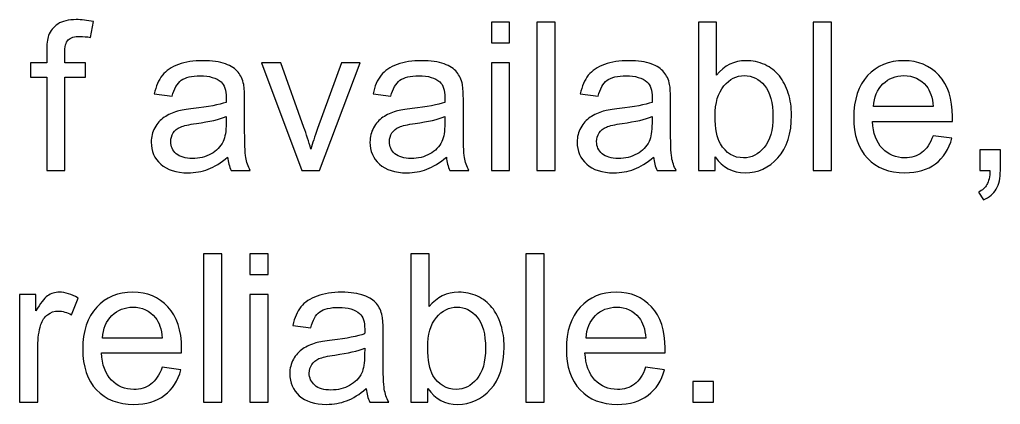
# Model space of a CAD drawing. Header units: millimetres. Extents: x 198 to 2265, y -986 to 144.
# Drawn here: x 1621.5 to 1741.8, y -945.3 to -898.1 of the extents above; entities that cross this region are included whole.
import ezdxf

# ---------------------------------------------------------------- set-up
doc = ezdxf.new("R2010")
doc.units = ezdxf.units.MM
doc.header["$MEASUREMENT"] = 0
doc.layers.add('Layer 1', color=7, linetype='Continuous')

msp = doc.modelspace()

# ---------------------------------------------------------------- linework, layer by layer
at = {"layer": 'Layer 1', "color": 250}
for points, knots in [([(1624.7833, -916.6344), (1624.7833, -916.6344), (1624.7833, -905.179), (1624.7833, -905.179), (1624.7833, -905.179), (1622.8021, -905.179), (1622.8021, -905.179), (1622.8021, -905.179), (1622.8021, -903.4518), (1622.8021, -903.4518), (1622.8021, -903.4518), (1624.7833, -903.4518), (1624.7833, -903.4518), (1624.7833, -903.4518), (1624.7833, -902.0548), (1624.7833, -902.0548), (1624.7833, -901.17), (1624.8595, -900.5139), (1625.0161, -900.0863), (1625.232, -899.5106), (1625.6046, -899.0407), (1626.1464, -898.6808), (1626.6841, -898.321), (1627.4418, -898.1432), (1628.4155, -898.1432), (1629.0463, -898.1432), (1629.7405, -898.2194), (1630.5025, -898.3676), (1630.5025, -898.3676), (1630.1681, -900.3234), (1630.1681, -900.3234), (1629.7024, -900.2429), (1629.2664, -900.2006), (1628.8515, -900.2006), (1628.1742, -900.2006), (1627.6958, -900.3445), (1627.4122, -900.6324), (1627.1328, -900.9203), (1626.9931, -901.4579), (1626.9931, -902.2453), (1626.9931, -902.2453), (1626.9931, -903.4518), (1626.9931, -903.4518), (1626.9931, -903.4518), (1629.5585, -903.4518), (1629.5585, -903.4518), (1629.5585, -903.4518), (1629.5585, -905.179), (1629.5585, -905.179), (1629.5585, -905.179), (1627.0185, -905.179), (1627.0185, -905.179), (1627.0185, -905.179), (1627.0185, -916.6344), (1627.0185, -916.6344), (1627.0185, -916.6344), (1624.7833, -916.6344), (1624.7833, -916.6344)], [0, 0, 0, 0, 0.05263158, 0.05263158, 0.05263158, 0.10526316, 0.10526316, 0.10526316, 0.15789474, 0.15789474, 0.15789474, 0.21052632, 0.21052632, 0.21052632, 0.26315789, 0.26315789, 0.26315789, 0.31578947, 0.31578947, 0.31578947, 0.36842105, 0.36842105, 0.36842105, 0.42105263, 0.42105263, 0.42105263, 0.47368421, 0.47368421, 0.47368421, 0.52631579, 0.52631579, 0.52631579, 0.57894737, 0.57894737, 0.57894737, 0.63157895, 0.63157895, 0.63157895, 0.68421053, 0.68421053, 0.68421053, 0.73684211, 0.73684211, 0.73684211, 0.78947368, 0.78947368, 0.78947368, 0.84210526, 0.84210526, 0.84210526, 0.89473684, 0.89473684, 0.89473684, 0.94736842, 0.94736842, 0.94736842, 1, 1, 1, 1]), ([(1679.3171, -900.988), (1679.3171, -900.988), (1679.3171, -898.448), (1679.3171, -898.448), (1679.3171, -898.448), (1681.5523, -898.448), (1681.5523, -898.448), (1681.5523, -898.448), (1681.5523, -900.988), (1681.5523, -900.988), (1681.5523, -900.988), (1679.3171, -900.988), (1679.3171, -900.988)], [0, 0, 0, 0, 0.25, 0.25, 0.25, 0.5, 0.5, 0.5, 0.75, 0.75, 0.75, 1, 1, 1, 1]), ([(1684.9093, -916.6344), (1684.9093, -916.6344), (1684.9093, -898.448), (1684.9093, -898.448), (1684.9093, -898.448), (1687.1445, -898.448), (1687.1445, -898.448), (1687.1445, -898.448), (1687.1445, -916.6344), (1687.1445, -916.6344), (1687.1445, -916.6344), (1684.9093, -916.6344), (1684.9093, -916.6344)], [0, 0, 0, 0, 0.25, 0.25, 0.25, 0.5, 0.5, 0.5, 0.75, 0.75, 0.75, 1, 1, 1, 1]), ([(1706.7871, -916.6344), (1706.7871, -916.6344), (1704.7043, -916.6344), (1704.7043, -916.6344), (1704.7043, -916.6344), (1704.7043, -898.448), (1704.7043, -898.448), (1704.7043, -898.448), (1706.9395, -898.448), (1706.9395, -898.448), (1706.9395, -898.448), (1706.9395, -904.9377), (1706.9395, -904.9377), (1707.8835, -903.7608), (1709.0858, -903.1724), (1710.5505, -903.1724), (1711.3591, -903.1724), (1712.1296, -903.3333), (1712.8535, -903.6592), (1713.5774, -903.9852), (1714.17, -904.4466), (1714.6399, -905.0351), (1715.1056, -905.6277), (1715.4739, -906.3389), (1715.7364, -907.1729), (1716.0031, -908.0026), (1716.1343, -908.8959), (1716.1343, -909.8441), (1716.1343, -912.0963), (1715.5755, -913.8404), (1714.4621, -915.0681), (1713.3445, -916.3), (1712.0068, -916.9138), (1710.4447, -916.9138), (1708.8911, -916.9138), (1707.6719, -916.2661), (1706.7871, -914.9749), (1706.7871, -914.9749), (1706.7871, -916.6344), (1706.7871, -916.6344)], [0, 0, 0, 0, 0.07692308, 0.07692308, 0.07692308, 0.15384615, 0.15384615, 0.15384615, 0.23076923, 0.23076923, 0.23076923, 0.30769231, 0.30769231, 0.30769231, 0.38461538, 0.38461538, 0.38461538, 0.46153846, 0.46153846, 0.46153846, 0.53846154, 0.53846154, 0.53846154, 0.61538462, 0.61538462, 0.61538462, 0.69230769, 0.69230769, 0.69230769, 0.76923077, 0.76923077, 0.76923077, 0.84615385, 0.84615385, 0.84615385, 0.92307692, 0.92307692, 0.92307692, 1, 1, 1, 1]), ([(1718.8055, -916.6344), (1718.8055, -916.6344), (1718.8055, -898.448), (1718.8055, -898.448), (1718.8055, -898.448), (1721.0407, -898.448), (1721.0407, -898.448), (1721.0407, -898.448), (1721.0407, -916.6344), (1721.0407, -916.6344), (1721.0407, -916.6344), (1718.8055, -916.6344), (1718.8055, -916.6344)], [0, 0, 0, 0, 0.25, 0.25, 0.25, 0.5, 0.5, 0.5, 0.75, 0.75, 0.75, 1, 1, 1, 1]), ([(1646.9745, -914.9834), (1646.1448, -915.6904), (1645.3447, -916.1857), (1644.5784, -916.4778), (1643.8122, -916.7699), (1642.9909, -916.9138), (1642.1104, -916.9138), (1640.6626, -916.9138), (1639.5492, -916.5624), (1638.7703, -915.8555), (1637.9914, -915.1527), (1637.6019, -914.251), (1637.6019, -913.1546), (1637.6019, -912.5111), (1637.7501, -911.9227), (1638.0422, -911.3893), (1638.3385, -910.8559), (1638.7237, -910.4326), (1639.1979, -910.1108), (1639.6762, -909.7891), (1640.2096, -909.5436), (1640.8065, -909.3785), (1641.2468, -909.2642), (1641.9114, -909.1541), (1642.7962, -909.044), (1644.5996, -908.8324), (1645.9331, -908.5741), (1646.784, -908.2778), (1646.7925, -907.973), (1646.7967, -907.7783), (1646.7967, -907.6978), (1646.7967, -906.7919), (1646.585, -906.1527), (1646.1617, -905.7801), (1645.5902, -905.2764), (1644.7393, -905.0266), (1643.6132, -905.0266), (1642.5591, -905.0266), (1641.7802, -905.2129), (1641.2807, -905.5812), (1640.7769, -905.9495), (1640.4086, -906.6014), (1640.1673, -907.5412), (1640.1673, -907.5412), (1637.9829, -907.2364), (1637.9829, -907.2364), (1638.1819, -906.3008), (1638.5078, -905.5431), (1638.965, -904.9673), (1639.4222, -904.3916), (1640.0826, -903.9513), (1640.9462, -903.6381), (1641.8056, -903.329), (1642.8089, -903.1724), (1643.9434, -903.1724), (1645.0695, -903.1724), (1645.9881, -903.3036), (1646.6951, -903.5703), (1647.3978, -903.837), (1647.9185, -904.1672), (1648.2487, -904.5694), (1648.5789, -904.9716), (1648.8118, -905.4796), (1648.9472, -906.0934), (1649.0192, -906.4744), (1649.0573, -907.1602), (1649.0573, -908.1466), (1649.0573, -908.1466), (1649.0573, -911.1099), (1649.0573, -911.1099), (1649.0573, -913.18), (1649.1039, -914.4881), (1649.197, -915.0427), (1649.2859, -915.5972), (1649.4722, -916.1264), (1649.7431, -916.6344), (1649.7431, -916.6344), (1647.4063, -916.6344), (1647.4063, -916.6344), (1647.1819, -916.1645), (1647.038, -915.6142), (1646.9745, -914.9834)], [0, 0, 0, 0, 0.03703704, 0.03703704, 0.03703704, 0.07407407, 0.07407407, 0.07407407, 0.11111111, 0.11111111, 0.11111111, 0.14814815, 0.14814815, 0.14814815, 0.18518519, 0.18518519, 0.18518519, 0.22222222, 0.22222222, 0.22222222, 0.25925926, 0.25925926, 0.25925926, 0.2962963, 0.2962963, 0.2962963, 0.33333333, 0.33333333, 0.33333333, 0.37037037, 0.37037037, 0.37037037, 0.40740741, 0.40740741, 0.40740741, 0.44444444, 0.44444444, 0.44444444, 0.48148148, 0.48148148, 0.48148148, 0.51851852, 0.51851852, 0.51851852, 0.55555556, 0.55555556, 0.55555556, 0.59259259, 0.59259259, 0.59259259, 0.62962963, 0.62962963, 0.62962963, 0.66666667, 0.66666667, 0.66666667, 0.7037037, 0.7037037, 0.7037037, 0.74074074, 0.74074074, 0.74074074, 0.77777778, 0.77777778, 0.77777778, 0.81481481, 0.81481481, 0.81481481, 0.85185185, 0.85185185, 0.85185185, 0.88888889, 0.88888889, 0.88888889, 0.92592593, 0.92592593, 0.92592593, 0.96296296, 0.96296296, 0.96296296, 1, 1, 1, 1]), ([(1673.8011, -914.9834), (1672.9714, -915.6904), (1672.1713, -916.1857), (1671.405, -916.4778), (1670.6388, -916.7699), (1669.8175, -916.9138), (1668.937, -916.9138), (1667.4892, -916.9138), (1666.3758, -916.5624), (1665.5969, -915.8555), (1664.818, -915.1527), (1664.4285, -914.251), (1664.4285, -913.1546), (1664.4285, -912.5111), (1664.5767, -911.9227), (1664.8688, -911.3893), (1665.1651, -910.8559), (1665.5503, -910.4326), (1666.0245, -910.1108), (1666.5028, -909.7891), (1667.0362, -909.5436), (1667.6331, -909.3785), (1668.0734, -909.2642), (1668.738, -909.1541), (1669.6228, -909.044), (1671.4262, -908.8324), (1672.7597, -908.5741), (1673.6106, -908.2778), (1673.6191, -907.973), (1673.6233, -907.7783), (1673.6233, -907.6978), (1673.6233, -906.7919), (1673.4116, -906.1527), (1672.9883, -905.7801), (1672.4168, -905.2764), (1671.5659, -905.0266), (1670.4398, -905.0266), (1669.3857, -905.0266), (1668.6068, -905.2129), (1668.1073, -905.5812), (1667.6035, -905.9495), (1667.2352, -906.6014), (1666.9939, -907.5412), (1666.9939, -907.5412), (1664.8095, -907.2364), (1664.8095, -907.2364), (1665.0085, -906.3008), (1665.3344, -905.5431), (1665.7916, -904.9673), (1666.2488, -904.3916), (1666.9092, -903.9513), (1667.7728, -903.6381), (1668.6322, -903.329), (1669.6355, -903.1724), (1670.77, -903.1724), (1671.8961, -903.1724), (1672.8147, -903.3036), (1673.5217, -903.5703), (1674.2244, -903.837), (1674.7451, -904.1672), (1675.0753, -904.5694), (1675.4055, -904.9716), (1675.6384, -905.4796), (1675.7738, -906.0934), (1675.8458, -906.4744), (1675.8839, -907.1602), (1675.8839, -908.1466), (1675.8839, -908.1466), (1675.8839, -911.1099), (1675.8839, -911.1099), (1675.8839, -913.18), (1675.9305, -914.4881), (1676.0236, -915.0427), (1676.1125, -915.5972), (1676.2988, -916.1264), (1676.5697, -916.6344), (1676.5697, -916.6344), (1674.2329, -916.6344), (1674.2329, -916.6344), (1674.0085, -916.1645), (1673.8646, -915.6142), (1673.8011, -914.9834)], [0, 0, 0, 0, 0.03703704, 0.03703704, 0.03703704, 0.07407407, 0.07407407, 0.07407407, 0.11111111, 0.11111111, 0.11111111, 0.14814815, 0.14814815, 0.14814815, 0.18518519, 0.18518519, 0.18518519, 0.22222222, 0.22222222, 0.22222222, 0.25925926, 0.25925926, 0.25925926, 0.2962963, 0.2962963, 0.2962963, 0.33333333, 0.33333333, 0.33333333, 0.37037037, 0.37037037, 0.37037037, 0.40740741, 0.40740741, 0.40740741, 0.44444444, 0.44444444, 0.44444444, 0.48148148, 0.48148148, 0.48148148, 0.51851852, 0.51851852, 0.51851852, 0.55555556, 0.55555556, 0.55555556, 0.59259259, 0.59259259, 0.59259259, 0.62962963, 0.62962963, 0.62962963, 0.66666667, 0.66666667, 0.66666667, 0.7037037, 0.7037037, 0.7037037, 0.74074074, 0.74074074, 0.74074074, 0.77777778, 0.77777778, 0.77777778, 0.81481481, 0.81481481, 0.81481481, 0.85185185, 0.85185185, 0.85185185, 0.88888889, 0.88888889, 0.88888889, 0.92592593, 0.92592593, 0.92592593, 0.96296296, 0.96296296, 0.96296296, 1, 1, 1, 1]), ([(1699.2137, -914.9834), (1698.384, -915.6904), (1697.5839, -916.1857), (1696.8176, -916.4778), (1696.0514, -916.7699), (1695.2301, -916.9138), (1694.3496, -916.9138), (1692.9018, -916.9138), (1691.7884, -916.5624), (1691.0095, -915.8555), (1690.2306, -915.1527), (1689.8411, -914.251), (1689.8411, -913.1546), (1689.8411, -912.5111), (1689.9893, -911.9227), (1690.2814, -911.3893), (1690.5777, -910.8559), (1690.9629, -910.4326), (1691.4371, -910.1108), (1691.9154, -909.7891), (1692.4488, -909.5436), (1693.0457, -909.3785), (1693.486, -909.2642), (1694.1506, -909.1541), (1695.0354, -909.044), (1696.8388, -908.8324), (1698.1723, -908.5741), (1699.0232, -908.2778), (1699.0317, -907.973), (1699.0359, -907.7783), (1699.0359, -907.6978), (1699.0359, -906.7919), (1698.8242, -906.1527), (1698.4009, -905.7801), (1697.8294, -905.2764), (1696.9785, -905.0266), (1695.8524, -905.0266), (1694.7983, -905.0266), (1694.0194, -905.2129), (1693.5199, -905.5812), (1693.0161, -905.9495), (1692.6478, -906.6014), (1692.4065, -907.5412), (1692.4065, -907.5412), (1690.2221, -907.2364), (1690.2221, -907.2364), (1690.4211, -906.3008), (1690.747, -905.5431), (1691.2042, -904.9673), (1691.6614, -904.3916), (1692.3218, -903.9513), (1693.1854, -903.6381), (1694.0448, -903.329), (1695.0481, -903.1724), (1696.1826, -903.1724), (1697.3087, -903.1724), (1698.2273, -903.3036), (1698.9343, -903.5703), (1699.637, -903.837), (1700.1577, -904.1672), (1700.4879, -904.5694), (1700.8181, -904.9716), (1701.051, -905.4796), (1701.1864, -906.0934), (1701.2584, -906.4744), (1701.2965, -907.1602), (1701.2965, -908.1466), (1701.2965, -908.1466), (1701.2965, -911.1099), (1701.2965, -911.1099), (1701.2965, -913.18), (1701.3431, -914.4881), (1701.4362, -915.0427), (1701.5251, -915.5972), (1701.7114, -916.1264), (1701.9823, -916.6344), (1701.9823, -916.6344), (1699.6455, -916.6344), (1699.6455, -916.6344), (1699.4211, -916.1645), (1699.2772, -915.6142), (1699.2137, -914.9834)], [0, 0, 0, 0, 0.03703704, 0.03703704, 0.03703704, 0.07407407, 0.07407407, 0.07407407, 0.11111111, 0.11111111, 0.11111111, 0.14814815, 0.14814815, 0.14814815, 0.18518519, 0.18518519, 0.18518519, 0.22222222, 0.22222222, 0.22222222, 0.25925926, 0.25925926, 0.25925926, 0.2962963, 0.2962963, 0.2962963, 0.33333333, 0.33333333, 0.33333333, 0.37037037, 0.37037037, 0.37037037, 0.40740741, 0.40740741, 0.40740741, 0.44444444, 0.44444444, 0.44444444, 0.48148148, 0.48148148, 0.48148148, 0.51851852, 0.51851852, 0.51851852, 0.55555556, 0.55555556, 0.55555556, 0.59259259, 0.59259259, 0.59259259, 0.62962963, 0.62962963, 0.62962963, 0.66666667, 0.66666667, 0.66666667, 0.7037037, 0.7037037, 0.7037037, 0.74074074, 0.74074074, 0.74074074, 0.77777778, 0.77777778, 0.77777778, 0.81481481, 0.81481481, 0.81481481, 0.85185185, 0.85185185, 0.85185185, 0.88888889, 0.88888889, 0.88888889, 0.92592593, 0.92592593, 0.92592593, 0.96296296, 0.96296296, 0.96296296, 1, 1, 1, 1]), ([(1733.4909, -912.3672), (1733.4909, -912.3672), (1735.8023, -912.672), (1735.8023, -912.672), (1735.4425, -914.014), (1734.7694, -915.0596), (1733.7872, -915.8004), (1732.8051, -916.5413), (1731.552, -916.9138), (1730.0238, -916.9138), (1728.1019, -916.9138), (1726.5779, -916.3211), (1725.4518, -915.1358), (1724.3257, -913.9547), (1723.7627, -912.291), (1723.7627, -910.1532), (1723.7627, -907.9434), (1724.33, -906.2246), (1725.4687, -905.0054), (1726.6075, -903.782), (1728.0849, -903.1724), (1729.901, -903.1724), (1731.6579, -903.1724), (1733.093, -903.7693), (1734.2063, -904.9673), (1735.3197, -906.1654), (1735.8785, -907.8502), (1735.8785, -910.0219), (1735.8785, -910.1532), (1735.8743, -910.3521), (1735.8658, -910.6146), (1735.8658, -910.6146), (1726.0487, -910.6146), (1726.0487, -910.6146), (1726.1334, -912.0582), (1726.5398, -913.1673), (1727.2764, -913.9335), (1728.0087, -914.6998), (1728.9274, -915.085), (1730.0238, -915.085), (1730.8408, -915.085), (1731.5393, -914.8691), (1732.1151, -914.4373), (1732.695, -914.0055), (1733.1522, -913.3155), (1733.4909, -912.3672)], [0, 0, 0, 0, 0.06666667, 0.06666667, 0.06666667, 0.13333333, 0.13333333, 0.13333333, 0.2, 0.2, 0.2, 0.26666667, 0.26666667, 0.26666667, 0.33333333, 0.33333333, 0.33333333, 0.4, 0.4, 0.4, 0.46666667, 0.46666667, 0.46666667, 0.53333333, 0.53333333, 0.53333333, 0.6, 0.6, 0.6, 0.66666667, 0.66666667, 0.66666667, 0.73333333, 0.73333333, 0.73333333, 0.8, 0.8, 0.8, 0.86666667, 0.86666667, 0.86666667, 0.93333333, 0.93333333, 0.93333333, 1, 1, 1, 1]), ([(1656.0931, -916.6344), (1656.0931, -916.6344), (1651.1189, -903.4518), (1651.1189, -903.4518), (1651.1189, -903.4518), (1653.5107, -903.4518), (1653.5107, -903.4518), (1653.5107, -903.4518), (1656.3301, -911.347), (1656.3301, -911.347), (1656.6349, -912.1979), (1656.9186, -913.0826), (1657.1768, -914.0013), (1657.3758, -913.307), (1657.6509, -912.473), (1658.0108, -911.4951), (1658.0108, -911.4951), (1660.9402, -903.4518), (1660.9402, -903.4518), (1660.9402, -903.4518), (1663.2347, -903.4518), (1663.2347, -903.4518), (1663.2347, -903.4518), (1658.2436, -916.6344), (1658.2436, -916.6344), (1658.2436, -916.6344), (1656.0931, -916.6344), (1656.0931, -916.6344)], [0, 0, 0, 0, 0.11111111, 0.11111111, 0.11111111, 0.22222222, 0.22222222, 0.22222222, 0.33333333, 0.33333333, 0.33333333, 0.44444444, 0.44444444, 0.44444444, 0.55555556, 0.55555556, 0.55555556, 0.66666667, 0.66666667, 0.66666667, 0.77777778, 0.77777778, 0.77777778, 0.88888889, 0.88888889, 0.88888889, 1, 1, 1, 1]), ([(1679.3171, -916.6344), (1679.3171, -916.6344), (1679.3171, -903.4518), (1679.3171, -903.4518), (1679.3171, -903.4518), (1681.5523, -903.4518), (1681.5523, -903.4518), (1681.5523, -903.4518), (1681.5523, -916.6344), (1681.5523, -916.6344), (1681.5523, -916.6344), (1679.3171, -916.6344), (1679.3171, -916.6344)], [0, 0, 0, 0, 0.25, 0.25, 0.25, 0.5, 0.5, 0.5, 0.75, 0.75, 0.75, 1, 1, 1, 1]), ([(1706.7617, -909.9457), (1706.7617, -911.5205), (1706.9776, -912.6593), (1707.4052, -913.362), (1708.1079, -914.5093), (1709.0562, -915.085), (1710.2542, -915.085), (1711.2321, -915.085), (1712.0745, -914.6617), (1712.7815, -913.815), (1713.4927, -912.9683), (1713.8483, -911.7068), (1713.8483, -910.0304), (1713.8483, -908.3117), (1713.5096, -907.0459), (1712.8281, -906.2289), (1712.1465, -905.4118), (1711.321, -905.0012), (1710.3558, -905.0012), (1709.3779, -905.0012), (1708.5355, -905.4245), (1707.8285, -906.2712), (1707.1173, -907.1179), (1706.7617, -908.3413), (1706.7617, -909.9457)], [0, 0, 0, 0, 0.125, 0.125, 0.125, 0.25, 0.25, 0.25, 0.375, 0.375, 0.375, 0.5, 0.5, 0.5, 0.625, 0.625, 0.625, 0.75, 0.75, 0.75, 0.875, 0.875, 0.875, 1, 1, 1, 1]), ([(1726.1757, -908.7858), (1726.1757, -908.7858), (1733.5163, -908.7858), (1733.5163, -908.7858), (1733.4189, -907.6767), (1733.1353, -906.8469), (1732.6739, -906.2924), (1731.9669, -905.433), (1731.044, -905.0012), (1729.9137, -905.0012), (1728.8893, -905.0012), (1728.0299, -905.3441), (1727.3314, -906.0299), (1726.6371, -906.7157), (1726.2519, -907.6343), (1726.1757, -908.7858)], [0, 0, 0, 0, 0.2, 0.2, 0.2, 0.4, 0.4, 0.4, 0.6, 0.6, 0.6, 0.8, 0.8, 0.8, 1, 1, 1, 1]), ([(1646.7967, -910.0304), (1645.9839, -910.3606), (1644.7647, -910.64), (1643.1391, -910.8686), (1642.2162, -910.9998), (1641.5643, -911.148), (1641.1833, -911.3131), (1640.8023, -911.4782), (1640.5102, -911.7195), (1640.3028, -912.0328), (1640.0953, -912.3503), (1639.9895, -912.7016), (1639.9895, -913.0911), (1639.9895, -913.6795), (1640.2139, -914.1748), (1640.6668, -914.5685), (1641.1198, -914.9622), (1641.7802, -915.1612), (1642.648, -915.1612), (1643.5074, -915.1612), (1644.2736, -914.9749), (1644.9467, -914.5982), (1645.6156, -914.2256), (1646.1109, -913.7134), (1646.4242, -913.0657), (1646.6655, -912.5619), (1646.784, -911.8211), (1646.784, -910.8432), (1646.784, -910.8432), (1646.7967, -910.0304), (1646.7967, -910.0304)], [0, 0, 0, 0, 0.1, 0.1, 0.1, 0.2, 0.2, 0.2, 0.3, 0.3, 0.3, 0.4, 0.4, 0.4, 0.5, 0.5, 0.5, 0.6, 0.6, 0.6, 0.7, 0.7, 0.7, 0.8, 0.8, 0.8, 0.9, 0.9, 0.9, 1, 1, 1, 1]), ([(1673.6233, -910.0304), (1672.8105, -910.3606), (1671.5913, -910.64), (1669.9657, -910.8686), (1669.0428, -910.9998), (1668.3909, -911.148), (1668.0099, -911.3131), (1667.6289, -911.4782), (1667.3368, -911.7195), (1667.1294, -912.0328), (1666.9219, -912.3503), (1666.8161, -912.7016), (1666.8161, -913.0911), (1666.8161, -913.6795), (1667.0405, -914.1748), (1667.4934, -914.5685), (1667.9464, -914.9622), (1668.6068, -915.1612), (1669.4746, -915.1612), (1670.334, -915.1612), (1671.1002, -914.9749), (1671.7733, -914.5982), (1672.4422, -914.2256), (1672.9375, -913.7134), (1673.2508, -913.0657), (1673.4921, -912.5619), (1673.6106, -911.8211), (1673.6106, -910.8432), (1673.6106, -910.8432), (1673.6233, -910.0304), (1673.6233, -910.0304)], [0, 0, 0, 0, 0.1, 0.1, 0.1, 0.2, 0.2, 0.2, 0.3, 0.3, 0.3, 0.4, 0.4, 0.4, 0.5, 0.5, 0.5, 0.6, 0.6, 0.6, 0.7, 0.7, 0.7, 0.8, 0.8, 0.8, 0.9, 0.9, 0.9, 1, 1, 1, 1]), ([(1699.0359, -910.0304), (1698.2231, -910.3606), (1697.0039, -910.64), (1695.3783, -910.8686), (1694.4554, -910.9998), (1693.8035, -911.148), (1693.4225, -911.3131), (1693.0415, -911.4782), (1692.7494, -911.7195), (1692.542, -912.0328), (1692.3345, -912.3503), (1692.2287, -912.7016), (1692.2287, -913.0911), (1692.2287, -913.6795), (1692.4531, -914.1748), (1692.906, -914.5685), (1693.359, -914.9622), (1694.0194, -915.1612), (1694.8872, -915.1612), (1695.7466, -915.1612), (1696.5128, -914.9749), (1697.1859, -914.5982), (1697.8548, -914.2256), (1698.3501, -913.7134), (1698.6634, -913.0657), (1698.9047, -912.5619), (1699.0232, -911.8211), (1699.0232, -910.8432), (1699.0232, -910.8432), (1699.0359, -910.0304), (1699.0359, -910.0304)], [0, 0, 0, 0, 0.1, 0.1, 0.1, 0.2, 0.2, 0.2, 0.3, 0.3, 0.3, 0.4, 0.4, 0.4, 0.5, 0.5, 0.5, 0.6, 0.6, 0.6, 0.7, 0.7, 0.7, 0.8, 0.8, 0.8, 0.9, 0.9, 0.9, 1, 1, 1, 1]), ([(1739.2101, -916.6344), (1739.2101, -916.6344), (1739.2101, -914.0944), (1739.2101, -914.0944), (1739.2101, -914.0944), (1741.7501, -914.0944), (1741.7501, -914.0944), (1741.7501, -914.0944), (1741.7501, -916.6344), (1741.7501, -916.6344), (1741.7501, -917.57), (1741.585, -918.3277), (1741.2506, -918.9035), (1740.9204, -919.4792), (1740.3912, -919.9279), (1739.6673, -920.2412), (1739.6673, -920.2412), (1739.0577, -919.276), (1739.0577, -919.276), (1739.5318, -919.0686), (1739.879, -918.7638), (1740.0991, -918.3658), (1740.3235, -917.9637), (1740.4505, -917.3879), (1740.4759, -916.6344), (1740.4759, -916.6344), (1739.2101, -916.6344), (1739.2101, -916.6344)], [0, 0, 0, 0, 0.11111111, 0.11111111, 0.11111111, 0.22222222, 0.22222222, 0.22222222, 0.33333333, 0.33333333, 0.33333333, 0.44444444, 0.44444444, 0.44444444, 0.55555556, 0.55555556, 0.55555556, 0.66666667, 0.66666667, 0.66666667, 0.77777778, 0.77777778, 0.77777778, 0.88888889, 0.88888889, 0.88888889, 1, 1, 1, 1]), ([(1644.0195, -945.0105), (1644.0195, -945.0105), (1644.0195, -926.8241), (1644.0195, -926.8241), (1644.0195, -926.8241), (1646.2547, -926.8241), (1646.2547, -926.8241), (1646.2547, -926.8241), (1646.2547, -945.0105), (1646.2547, -945.0105), (1646.2547, -945.0105), (1644.0195, -945.0105), (1644.0195, -945.0105)], [0, 0, 0, 0, 0.25, 0.25, 0.25, 0.5, 0.5, 0.5, 0.75, 0.75, 0.75, 1, 1, 1, 1]), ([(1649.7133, -929.3641), (1649.7133, -929.3641), (1649.7133, -926.8241), (1649.7133, -926.8241), (1649.7133, -926.8241), (1651.9485, -926.8241), (1651.9485, -926.8241), (1651.9485, -926.8241), (1651.9485, -929.3641), (1651.9485, -929.3641), (1651.9485, -929.3641), (1649.7133, -929.3641), (1649.7133, -929.3641)], [0, 0, 0, 0, 0.25, 0.25, 0.25, 0.5, 0.5, 0.5, 0.75, 0.75, 0.75, 1, 1, 1, 1]), ([(1671.5403, -945.0105), (1671.5403, -945.0105), (1669.4575, -945.0105), (1669.4575, -945.0105), (1669.4575, -945.0105), (1669.4575, -926.8241), (1669.4575, -926.8241), (1669.4575, -926.8241), (1671.6927, -926.8241), (1671.6927, -926.8241), (1671.6927, -926.8241), (1671.6927, -933.3138), (1671.6927, -933.3138), (1672.6367, -932.1369), (1673.839, -931.5485), (1675.3037, -931.5485), (1676.1123, -931.5485), (1676.8828, -931.7094), (1677.6067, -932.0353), (1678.3306, -932.3613), (1678.9232, -932.8227), (1679.3931, -933.4112), (1679.8588, -934.0038), (1680.2271, -934.715), (1680.4896, -935.549), (1680.7563, -936.3787), (1680.8875, -937.272), (1680.8875, -938.2202), (1680.8875, -940.4724), (1680.3287, -942.2165), (1679.2153, -943.4442), (1678.0977, -944.6761), (1676.76, -945.2899), (1675.1979, -945.2899), (1673.6443, -945.2899), (1672.4251, -944.6422), (1671.5403, -943.351), (1671.5403, -943.351), (1671.5403, -945.0105), (1671.5403, -945.0105)], [0, 0, 0, 0, 0.07692308, 0.07692308, 0.07692308, 0.15384615, 0.15384615, 0.15384615, 0.23076923, 0.23076923, 0.23076923, 0.30769231, 0.30769231, 0.30769231, 0.38461538, 0.38461538, 0.38461538, 0.46153846, 0.46153846, 0.46153846, 0.53846154, 0.53846154, 0.53846154, 0.61538462, 0.61538462, 0.61538462, 0.69230769, 0.69230769, 0.69230769, 0.76923077, 0.76923077, 0.76923077, 0.84615385, 0.84615385, 0.84615385, 0.92307692, 0.92307692, 0.92307692, 1, 1, 1, 1]), ([(1683.5587, -945.0105), (1683.5587, -945.0105), (1683.5587, -926.8241), (1683.5587, -926.8241), (1683.5587, -926.8241), (1685.7939, -926.8241), (1685.7939, -926.8241), (1685.7939, -926.8241), (1685.7939, -945.0105), (1685.7939, -945.0105), (1685.7939, -945.0105), (1683.5587, -945.0105), (1683.5587, -945.0105)], [0, 0, 0, 0, 0.25, 0.25, 0.25, 0.5, 0.5, 0.5, 0.75, 0.75, 0.75, 1, 1, 1, 1]), ([(1621.4601, -945.0105), (1621.4601, -945.0105), (1621.4601, -931.8279), (1621.4601, -931.8279), (1621.4601, -931.8279), (1623.4667, -931.8279), (1623.4667, -931.8279), (1623.4667, -931.8279), (1623.4667, -933.8472), (1623.4667, -933.8472), (1623.9789, -932.9116), (1624.4531, -932.2936), (1624.8891, -931.9972), (1625.3251, -931.6967), (1625.8035, -931.5485), (1626.3242, -931.5485), (1627.0777, -931.5485), (1627.844, -931.7856), (1628.6229, -932.2555), (1628.6229, -932.2555), (1627.827, -934.3171), (1627.827, -934.3171), (1627.2852, -934.0123), (1626.7433, -933.8599), (1626.2014, -933.8599), (1625.7146, -933.8599), (1625.2786, -934.0081), (1624.8933, -934.3002), (1624.5081, -934.5923), (1624.2329, -934.9987), (1624.0678, -935.5194), (1623.8181, -936.311), (1623.6953, -937.1788), (1623.6953, -938.1229), (1623.6953, -938.1229), (1623.6953, -945.0105), (1623.6953, -945.0105), (1623.6953, -945.0105), (1621.4601, -945.0105), (1621.4601, -945.0105)], [0, 0, 0, 0, 0.07692308, 0.07692308, 0.07692308, 0.15384615, 0.15384615, 0.15384615, 0.23076923, 0.23076923, 0.23076923, 0.30769231, 0.30769231, 0.30769231, 0.38461538, 0.38461538, 0.38461538, 0.46153846, 0.46153846, 0.46153846, 0.53846154, 0.53846154, 0.53846154, 0.61538462, 0.61538462, 0.61538462, 0.69230769, 0.69230769, 0.69230769, 0.76923077, 0.76923077, 0.76923077, 0.84615385, 0.84615385, 0.84615385, 0.92307692, 0.92307692, 0.92307692, 1, 1, 1, 1]), ([(1638.9353, -940.7433), (1638.9353, -940.7433), (1641.2467, -941.0481), (1641.2467, -941.0481), (1640.8869, -942.3901), (1640.2138, -943.4357), (1639.2316, -944.1765), (1638.2495, -944.9174), (1636.9964, -945.2899), (1635.4682, -945.2899), (1633.5463, -945.2899), (1632.0223, -944.6972), (1630.8962, -943.5119), (1629.7701, -942.3308), (1629.2071, -940.6671), (1629.2071, -938.5293), (1629.2071, -936.3195), (1629.7744, -934.6007), (1630.9131, -933.3815), (1632.0519, -932.1581), (1633.5293, -931.5485), (1635.3454, -931.5485), (1637.1023, -931.5485), (1638.5374, -932.1454), (1639.6507, -933.3434), (1640.7641, -934.5415), (1641.3229, -936.2263), (1641.3229, -938.398), (1641.3229, -938.5293), (1641.3187, -938.7282), (1641.3102, -938.9907), (1641.3102, -938.9907), (1631.4931, -938.9907), (1631.4931, -938.9907), (1631.5778, -940.4343), (1631.9842, -941.5434), (1632.7208, -942.3096), (1633.4531, -943.0759), (1634.3718, -943.4611), (1635.4682, -943.4611), (1636.2852, -943.4611), (1636.9837, -943.2452), (1637.5595, -942.8134), (1638.1394, -942.3816), (1638.5966, -941.6916), (1638.9353, -940.7433)], [0, 0, 0, 0, 0.06666667, 0.06666667, 0.06666667, 0.13333333, 0.13333333, 0.13333333, 0.2, 0.2, 0.2, 0.26666667, 0.26666667, 0.26666667, 0.33333333, 0.33333333, 0.33333333, 0.4, 0.4, 0.4, 0.46666667, 0.46666667, 0.46666667, 0.53333333, 0.53333333, 0.53333333, 0.6, 0.6, 0.6, 0.66666667, 0.66666667, 0.66666667, 0.73333333, 0.73333333, 0.73333333, 0.8, 0.8, 0.8, 0.86666667, 0.86666667, 0.86666667, 0.93333333, 0.93333333, 0.93333333, 1, 1, 1, 1]), ([(1649.7133, -945.0105), (1649.7133, -945.0105), (1649.7133, -931.8279), (1649.7133, -931.8279), (1649.7133, -931.8279), (1651.9485, -931.8279), (1651.9485, -931.8279), (1651.9485, -931.8279), (1651.9485, -945.0105), (1651.9485, -945.0105), (1651.9485, -945.0105), (1649.7133, -945.0105), (1649.7133, -945.0105)], [0, 0, 0, 0, 0.25, 0.25, 0.25, 0.5, 0.5, 0.5, 0.75, 0.75, 0.75, 1, 1, 1, 1]), ([(1663.9669, -943.3595), (1663.1372, -944.0665), (1662.3371, -944.5618), (1661.5708, -944.8539), (1660.8046, -945.146), (1659.9833, -945.2899), (1659.1028, -945.2899), (1657.655, -945.2899), (1656.5416, -944.9385), (1655.7627, -944.2316), (1654.9838, -943.5288), (1654.5943, -942.6271), (1654.5943, -941.5307), (1654.5943, -940.8872), (1654.7425, -940.2988), (1655.0346, -939.7654), (1655.3309, -939.232), (1655.7161, -938.8087), (1656.1903, -938.4869), (1656.6686, -938.1652), (1657.202, -937.9197), (1657.7989, -937.7546), (1658.2392, -937.6403), (1658.9038, -937.5302), (1659.7886, -937.4201), (1661.592, -937.2085), (1662.9255, -936.9502), (1663.7764, -936.6539), (1663.7849, -936.3491), (1663.7891, -936.1544), (1663.7891, -936.0739), (1663.7891, -935.168), (1663.5774, -934.5288), (1663.1541, -934.1562), (1662.5826, -933.6525), (1661.7317, -933.4027), (1660.6056, -933.4027), (1659.5515, -933.4027), (1658.7726, -933.589), (1658.2731, -933.9573), (1657.7693, -934.3256), (1657.401, -934.9775), (1657.1597, -935.9173), (1657.1597, -935.9173), (1654.9753, -935.6125), (1654.9753, -935.6125), (1655.1743, -934.6769), (1655.5002, -933.9192), (1655.9574, -933.3434), (1656.4146, -932.7677), (1657.075, -932.3274), (1657.9386, -932.0142), (1658.798, -931.7051), (1659.8013, -931.5485), (1660.9358, -931.5485), (1662.0619, -931.5485), (1662.9805, -931.6797), (1663.6875, -931.9464), (1664.3902, -932.2131), (1664.9109, -932.5433), (1665.2411, -932.9455), (1665.5713, -933.3477), (1665.8042, -933.8557), (1665.9396, -934.4695), (1666.0116, -934.8505), (1666.0497, -935.5363), (1666.0497, -936.5227), (1666.0497, -936.5227), (1666.0497, -939.486), (1666.0497, -939.486), (1666.0497, -941.5561), (1666.0963, -942.8642), (1666.1894, -943.4188), (1666.2783, -943.9733), (1666.4646, -944.5025), (1666.7355, -945.0105), (1666.7355, -945.0105), (1664.3987, -945.0105), (1664.3987, -945.0105), (1664.1743, -944.5406), (1664.0304, -943.9903), (1663.9669, -943.3595)], [0, 0, 0, 0, 0.03703704, 0.03703704, 0.03703704, 0.07407407, 0.07407407, 0.07407407, 0.11111111, 0.11111111, 0.11111111, 0.14814815, 0.14814815, 0.14814815, 0.18518519, 0.18518519, 0.18518519, 0.22222222, 0.22222222, 0.22222222, 0.25925926, 0.25925926, 0.25925926, 0.2962963, 0.2962963, 0.2962963, 0.33333333, 0.33333333, 0.33333333, 0.37037037, 0.37037037, 0.37037037, 0.40740741, 0.40740741, 0.40740741, 0.44444444, 0.44444444, 0.44444444, 0.48148148, 0.48148148, 0.48148148, 0.51851852, 0.51851852, 0.51851852, 0.55555556, 0.55555556, 0.55555556, 0.59259259, 0.59259259, 0.59259259, 0.62962963, 0.62962963, 0.62962963, 0.66666667, 0.66666667, 0.66666667, 0.7037037, 0.7037037, 0.7037037, 0.74074074, 0.74074074, 0.74074074, 0.77777778, 0.77777778, 0.77777778, 0.81481481, 0.81481481, 0.81481481, 0.85185185, 0.85185185, 0.85185185, 0.88888889, 0.88888889, 0.88888889, 0.92592593, 0.92592593, 0.92592593, 0.96296296, 0.96296296, 0.96296296, 1, 1, 1, 1]), ([(1698.2441, -940.7433), (1698.2441, -940.7433), (1700.5555, -941.0481), (1700.5555, -941.0481), (1700.1957, -942.3901), (1699.5226, -943.4357), (1698.5404, -944.1765), (1697.5583, -944.9174), (1696.3052, -945.2899), (1694.777, -945.2899), (1692.8551, -945.2899), (1691.3311, -944.6972), (1690.205, -943.5119), (1689.0789, -942.3308), (1688.5159, -940.6671), (1688.5159, -938.5293), (1688.5159, -936.3195), (1689.0832, -934.6007), (1690.2219, -933.3815), (1691.3607, -932.1581), (1692.8381, -931.5485), (1694.6542, -931.5485), (1696.4111, -931.5485), (1697.8462, -932.1454), (1698.9595, -933.3434), (1700.0729, -934.5415), (1700.6317, -936.2263), (1700.6317, -938.398), (1700.6317, -938.5293), (1700.6275, -938.7282), (1700.619, -938.9907), (1700.619, -938.9907), (1690.8019, -938.9907), (1690.8019, -938.9907), (1690.8866, -940.4343), (1691.293, -941.5434), (1692.0296, -942.3096), (1692.7619, -943.0759), (1693.6806, -943.4611), (1694.777, -943.4611), (1695.594, -943.4611), (1696.2925, -943.2452), (1696.8683, -942.8134), (1697.4482, -942.3816), (1697.9054, -941.6916), (1698.2441, -940.7433)], [0, 0, 0, 0, 0.06666667, 0.06666667, 0.06666667, 0.13333333, 0.13333333, 0.13333333, 0.2, 0.2, 0.2, 0.26666667, 0.26666667, 0.26666667, 0.33333333, 0.33333333, 0.33333333, 0.4, 0.4, 0.4, 0.46666667, 0.46666667, 0.46666667, 0.53333333, 0.53333333, 0.53333333, 0.6, 0.6, 0.6, 0.66666667, 0.66666667, 0.66666667, 0.73333333, 0.73333333, 0.73333333, 0.8, 0.8, 0.8, 0.86666667, 0.86666667, 0.86666667, 0.93333333, 0.93333333, 0.93333333, 1, 1, 1, 1]), ([(1631.6201, -937.1619), (1631.6201, -937.1619), (1638.9607, -937.1619), (1638.9607, -937.1619), (1638.8633, -936.0528), (1638.5797, -935.223), (1638.1183, -934.6685), (1637.4113, -933.8091), (1636.4884, -933.3773), (1635.3581, -933.3773), (1634.3337, -933.3773), (1633.4743, -933.7202), (1632.7758, -934.406), (1632.0815, -935.0918), (1631.6963, -936.0104), (1631.6201, -937.1619)], [0, 0, 0, 0, 0.2, 0.2, 0.2, 0.4, 0.4, 0.4, 0.6, 0.6, 0.6, 0.8, 0.8, 0.8, 1, 1, 1, 1]), ([(1671.5149, -938.3218), (1671.5149, -939.8966), (1671.7308, -941.0354), (1672.1584, -941.7381), (1672.8611, -942.8854), (1673.8094, -943.4611), (1675.0074, -943.4611), (1675.9853, -943.4611), (1676.8277, -943.0378), (1677.5347, -942.1911), (1678.2459, -941.3444), (1678.6015, -940.0829), (1678.6015, -938.4065), (1678.6015, -936.6878), (1678.2628, -935.422), (1677.5813, -934.605), (1676.8997, -933.7879), (1676.0742, -933.3773), (1675.109, -933.3773), (1674.1311, -933.3773), (1673.2887, -933.8006), (1672.5817, -934.6473), (1671.8705, -935.494), (1671.5149, -936.7174), (1671.5149, -938.3218)], [0, 0, 0, 0, 0.125, 0.125, 0.125, 0.25, 0.25, 0.25, 0.375, 0.375, 0.375, 0.5, 0.5, 0.5, 0.625, 0.625, 0.625, 0.75, 0.75, 0.75, 0.875, 0.875, 0.875, 1, 1, 1, 1]), ([(1690.9289, -937.1619), (1690.9289, -937.1619), (1698.2695, -937.1619), (1698.2695, -937.1619), (1698.1721, -936.0528), (1697.8885, -935.223), (1697.4271, -934.6685), (1696.7201, -933.8091), (1695.7972, -933.3773), (1694.6669, -933.3773), (1693.6425, -933.3773), (1692.7831, -933.7202), (1692.0846, -934.406), (1691.3903, -935.0918), (1691.0051, -936.0104), (1690.9289, -937.1619)], [0, 0, 0, 0, 0.2, 0.2, 0.2, 0.4, 0.4, 0.4, 0.6, 0.6, 0.6, 0.8, 0.8, 0.8, 1, 1, 1, 1]), ([(1663.7891, -938.4065), (1662.9763, -938.7367), (1661.7571, -939.0161), (1660.1315, -939.2447), (1659.2086, -939.3759), (1658.5567, -939.5241), (1658.1757, -939.6892), (1657.7947, -939.8543), (1657.5026, -940.0956), (1657.2952, -940.4089), (1657.0877, -940.7264), (1656.9819, -941.0777), (1656.9819, -941.4672), (1656.9819, -942.0556), (1657.2063, -942.5509), (1657.6592, -942.9446), (1658.1122, -943.3383), (1658.7726, -943.5373), (1659.6404, -943.5373), (1660.4998, -943.5373), (1661.266, -943.351), (1661.9391, -942.9743), (1662.608, -942.6017), (1663.1033, -942.0895), (1663.4166, -941.4418), (1663.6579, -940.938), (1663.7764, -940.1972), (1663.7764, -939.2193), (1663.7764, -939.2193), (1663.7891, -938.4065), (1663.7891, -938.4065)], [0, 0, 0, 0, 0.1, 0.1, 0.1, 0.2, 0.2, 0.2, 0.3, 0.3, 0.3, 0.4, 0.4, 0.4, 0.5, 0.5, 0.5, 0.6, 0.6, 0.6, 0.7, 0.7, 0.7, 0.8, 0.8, 0.8, 0.9, 0.9, 0.9, 1, 1, 1, 1]), ([(1704.0141, -945.0105), (1704.0141, -945.0105), (1704.0141, -942.4705), (1704.0141, -942.4705), (1704.0141, -942.4705), (1706.5541, -942.4705), (1706.5541, -942.4705), (1706.5541, -942.4705), (1706.5541, -945.0105), (1706.5541, -945.0105), (1706.5541, -945.0105), (1704.0141, -945.0105), (1704.0141, -945.0105)], [0, 0, 0, 0, 0.25, 0.25, 0.25, 0.5, 0.5, 0.5, 0.75, 0.75, 0.75, 1, 1, 1, 1])]:
    msp.add_open_spline(points, degree=3, knots=knots, dxfattribs=at)

doc.saveas('drawing.dxf')
